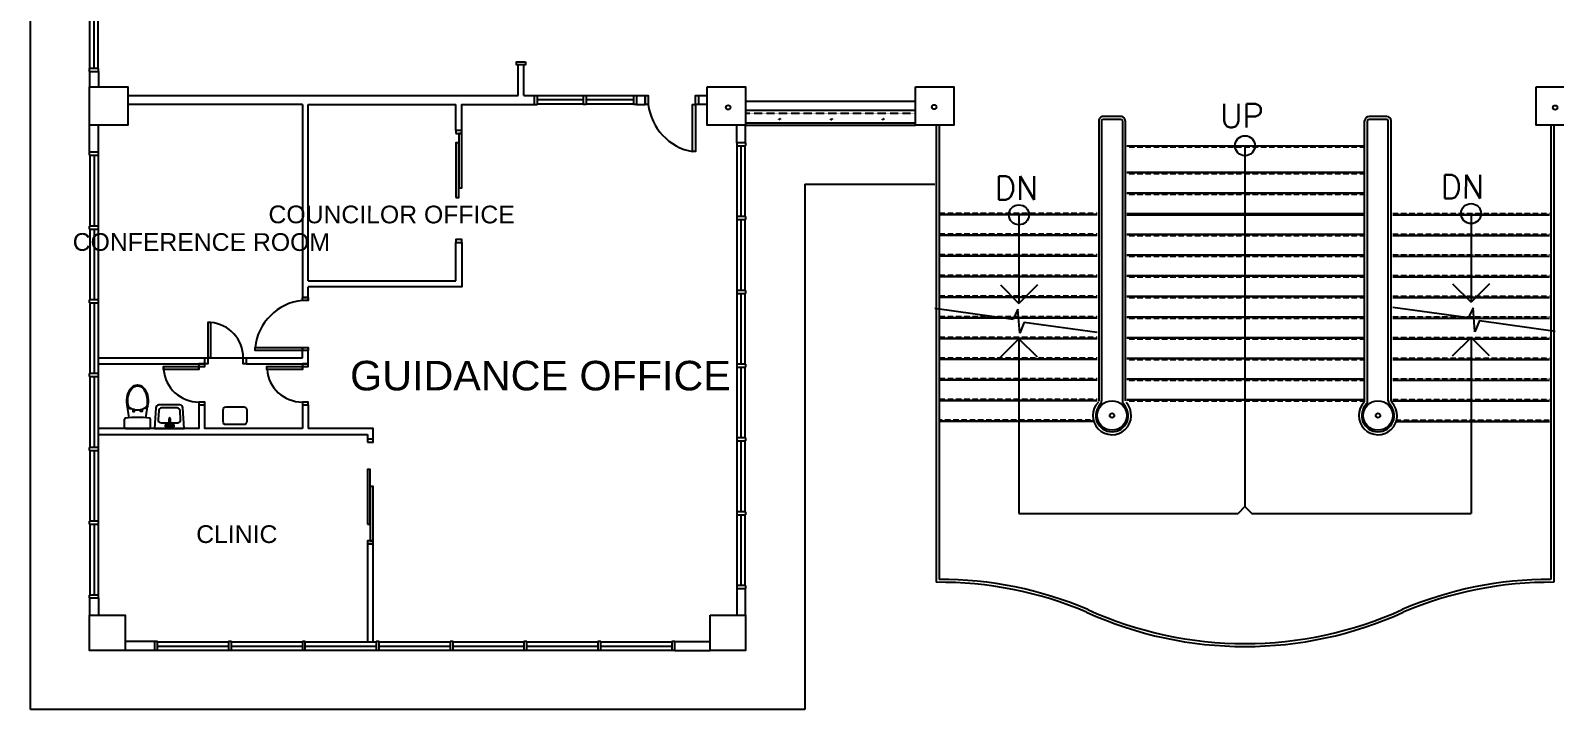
# Model space of a CAD drawing. Header units: millimetres. Extents: x -616979 to 2364082, y 43054 to 1637649.
# Drawn here: x -76102 to -50314, y 67158 to 78661 of the extents above; entities that cross this region are included whole.
import ezdxf

# ---------------------------------------------------------------- set-up
doc = ezdxf.new("R2010")
doc.units = ezdxf.units.MM
doc.linetypes.add('HIDDEN', pattern=[0.375, 0.25, -0.125])
for name, color, linetype in [('a-broken line', 8, 'HIDDEN'), ('a-column', 7, 'Continuous'), ('a-construcion', 8, 'Continuous'), ('a-doors', 254, 'Continuous'), ('a-fixtures', 7, 'Continuous'), ('a-labels', 7, 'Continuous'), ('a-railing', 254, 'Continuous'), ('a-stairs', 8, 'Continuous'), ('a-wall', 5, 'Continuous'), ('a-windows', 7, 'Continuous')]:
    doc.layers.add(name, color=color, linetype=linetype)
doc.styles.add('-kitz', font='arial.ttf')
doc.styles.add('100scale@80cl', font='romans.shx', dxfattribs={"height": 0.2})

msp = doc.modelspace()

# ---------------------------------------------------------------- linework, layer by layer
at = {"layer": 'a-broken line', "linetype": 'HIDDEN'}
for p, q in [((-57551.948, 76688.109), (-53551.948, 76688.109)), ((-57551.948, 76238.109), (-53551.948, 76238.109)), ((-57551.948, 75888.109), (-53551.948, 75888.109)), ((-58051.948, 75558.109), (-60701.948, 75558.109)), ((-53051.948, 75558.109), (-50401.948, 75558.109)), ((-58051.948, 75208.109), (-60701.948, 75208.109)), ((-57551.948, 75188.109), (-53551.948, 75188.109)), ((-53051.948, 75208.109), (-50401.948, 75208.109)), ((-58051.948, 74858.109), (-60701.948, 74858.109)), ((-57551.948, 74838.109), (-53551.948, 74838.109)), ((-53051.948, 74858.109), (-50401.948, 74858.109)), ((-58051.948, 74508.109), (-60701.948, 74508.109)), ((-57551.948, 74488.109), (-53551.948, 74488.109)), ((-53051.948, 74508.109), (-50401.948, 74508.109)), ((-58051.948, 74158.109), (-60701.948, 74158.109)), ((-57551.948, 74138.109), (-53551.948, 74138.109)), ((-53051.948, 74158.109), (-50401.948, 74158.109)), ((-58051.948, 73808.109), (-60701.948, 73808.109)), ((-57551.948, 73788.109), (-53551.948, 73788.109)), ((-53051.948, 73808.109), (-50401.948, 73808.109)), ((-58051.948, 73458.109), (-60701.948, 73458.109)), ((-57551.948, 73438.109), (-53551.948, 73438.109)), ((-53051.948, 73458.109), (-50401.948, 73458.109)), ((-58051.948, 73108.109), (-60701.948, 73108.109)), ((-57551.948, 73088.109), (-53551.948, 73088.109)), ((-53051.948, 73108.109), (-50401.948, 73108.109)), ((-58051.948, 72758.109), (-60701.948, 72758.109)), ((-57551.948, 72738.109), (-53551.948, 72738.109)), ((-53051.948, 72758.109), (-50401.948, 72758.109)), ((-58051.948, 72408.109), (-60701.948, 72408.109)), ((-57551.948, 72388.109), (-53551.948, 72388.109)), ((-53051.948, 72408.109), (-50401.948, 72408.109)), ((-58116.948, 72058.109), (-60701.948, 72058.109))]:
    msp.add_line(p, q, dxfattribs=at)
at = {"layer": 'a-broken line', "linetype": 'Continuous'}
msp.add_line((-57551.948, 75538.109), (-53551.948, 75538.109), dxfattribs=at)
at = {"layer": 'a-column'}
for points in [[(-75101.948, 77708.109), (-74451.948, 77708.109), (-74451.948, 77058.109), (-75101.948, 77058.109)], [(-64651.948, 77708.109), (-64001.948, 77708.109), (-64001.948, 77058.109), (-64651.948, 77058.109)], [(-61126.948, 77708.109), (-60476.948, 77708.109), (-60476.948, 77058.109), (-61126.948, 77058.109)], [(-50626.948, 77708.109), (-49976.948, 77708.109), (-49976.948, 77058.109), (-50626.948, 77058.109)], [(-75101.948, 68758.109), (-74501.948, 68758.109), (-74501.948, 68158.109), (-75101.948, 68158.109)], [(-64601.948, 68758.109), (-64001.948, 68758.109), (-64001.948, 68158.109), (-64601.948, 68158.109)]]:
    msp.add_lwpolyline(points, close=True, dxfattribs=at)
for centre in [(-57801.948, 72138.109), (-53301.948, 72138.109)]:
    msp.add_circle(centre, 250, dxfattribs=at)
at = {"layer": 'a-construcion'}
for p, q in [((-63001.948, 76058.109), (-63001.948, 67158.109)), ((-63001.948, 76058.109), (-60801.948, 76058.109)), ((-63001.948, 67158.109), (-76101.948, 67158.109))]:
    msp.add_line(p, q, dxfattribs=at)
msp.add_lwpolyline([(-76101.948, 67158.109), (-76101.948, 104208.109), (-61401.948, 104208.109), (-61401.948, 103558.109)], dxfattribs=at)
at = {"layer": 'a-doors'}
for p, q in [((-65698.664, 77558.109), (-65698.664, 77408.109)), ((-68801.948, 76968.037), (-68901.948, 76968.037)), ((-73101.948, 73666.64), (-73101.948, 73116.64)), ((-71401.948, 73288.742), (-71401.948, 73238.742)), ((-73151.948, 73016.639), (-73151.948, 73116.64)), ((-73051.948, 73116.639), (-73101.948, 73116.639)), ((-73101.948, 73116.639), (-72501.948, 73116.639)), ((-72451.948, 73116.639), (-72451.948, 73016.64)), ((-71501.948, 73016.639), (-71401.948, 73016.639)), ((-73851.948, 72966.64), (-73851.948, 72916.64)), ((-73251.948, 72916.64), (-73251.948, 72966.64)), ((-71501.948, 72916.639), (-71501.948, 72966.639)), ((-70301.948, 69963.407), (-70401.948, 69963.407))]:
    msp.add_line(p, q, dxfattribs=at)
at = {"layer": 'a-doors', "color": 7}
for p, q in [((-64798.664, 77408.109), (-64848.664, 77408.109)), ((-64798.664, 77558.109), (-64798.664, 77408.109))]:
    msp.add_line(p, q, dxfattribs=at)
at = {"layer": 'a-doors'}
for points in [[(-67726.945, 78126.692), (-67726.945, 78076.692), (-67876.945, 78076.692), (-67876.945, 78126.692)], [(-65648.664, 77408.109), (-65698.664, 77408.109), (-65698.664, 77558.109), (-65648.664, 77558.109)], [(-64848.664, 77408.109), (-64848.664, 76608.109), (-64898.664, 76608.109), (-64898.664, 77408.109)], [(-68901.948, 76918.037), (-68801.948, 76918.037), (-68801.948, 76968.037), (-68901.948, 76968.037)], [(-68851.948, 75993.037), (-68801.948, 75993.037), (-68801.948, 76918.037), (-68851.948, 76918.037)], [(-68901.948, 75831.194), (-68851.948, 75831.194), (-68851.948, 76756.194), (-68901.948, 76756.194)], [(-68901.948, 75068.037), (-68801.948, 75068.037), (-68801.948, 75118.037), (-68901.948, 75118.037)], [(-71501.948, 74088.742), (-71501.948, 74138.742), (-71401.948, 74138.742), (-71401.948, 74088.742)], [(-73101.948, 73116.639), (-73051.948, 73116.639), (-73051.948, 73716.639), (-73101.948, 73716.639)], [(-71501.948, 73238.742), (-72301.948, 73238.742), (-72301.948, 73288.742), (-71501.948, 73288.742)], [(-71501.948, 73238.742), (-71501.948, 73288.742), (-71401.948, 73288.742), (-71401.948, 73238.742)], [(-73251.948, 73016.64), (-73251.948, 72966.64), (-73151.948, 72966.64), (-73151.948, 73016.64)], [(-73151.948, 73116.639), (-73101.948, 73116.639), (-73101.948, 73016.639), (-73151.948, 73016.639)], [(-72501.948, 73116.639), (-72451.948, 73116.639), (-72451.948, 73016.639), (-72501.948, 73016.639)], [(-71501.948, 73016.639), (-71501.948, 72966.639), (-71401.948, 72966.639), (-71401.948, 73016.639)], [(-73251.948, 72966.64), (-73251.948, 72916.64), (-73851.948, 72916.64), (-73851.948, 72966.64)], [(-71501.948, 72966.639), (-71501.948, 72916.639), (-72101.948, 72916.639), (-72101.948, 72966.639)], [(-73251.948, 72366.64), (-73251.948, 72316.64), (-73151.948, 72316.64), (-73151.948, 72366.64)], [(-71501.948, 72366.639), (-71501.948, 72316.639), (-71401.948, 72316.639), (-71401.948, 72366.639)], [(-71501.935, 72367.173), (-71501.935, 72317.173), (-71401.935, 72317.173), (-71401.935, 72367.173)], [(-70401.941, 70298.963), (-70351.941, 70298.962), (-70351.92, 71223.962), (-70401.92, 71223.963)], [(-70351.947, 70013.408), (-70301.947, 70013.407), (-70301.926, 70938.407), (-70351.926, 70938.408)]]:
    msp.add_lwpolyline(points, close=True, dxfattribs=at)
at = {"layer": 'a-doors', "color": 7}
msp.add_lwpolyline([(-64798.664, 77408.109), (-64848.664, 77408.109), (-64848.664, 77558.109), (-64798.664, 77558.109)], close=True, dxfattribs=at)
at = {"layer": 'a-doors'}
for points in [[(-70401.949, 71686.464), (-70301.949, 71686.462), (-70301.948, 71736.462), (-70401.948, 71736.463), (-70401.949, 71686.463)], [(-70401.948, 69963.409), (-70301.948, 69963.407), (-70301.947, 70013.407), (-70401.947, 70013.408), (-70401.948, 69963.408)]]:
    msp.add_lwpolyline(points, dxfattribs=at)
for centre, radius, start, end in [((-64732.354, 77515.587), 922.592, 186.689918, 259.6148615), ((-71402.629, 73189.423), 904.786, 96.3020762, 173.6979238), ((-73101.948, 73116.639), 600, 0, 85.2363583), ((-73251.948, 72966.64), 600, 184.7636417, 270), ((-71501.948, 72966.639), 600, 184.7636417, 270)]:
    msp.add_arc(centre, radius, start, end, dxfattribs=at)
at = {"layer": 'a-fixtures', "linetype": 'Continuous'}
for p, q in [((-74433.365, 72100.355), (-74466.255, 72320.423)), ((-74427.656, 72253.769), (-74405.936, 72257.103)), ((-74336.381, 72233.97), (-74343.452, 72241.041)), ((-74336.381, 72233.97), (-74245.162, 72233.97)), ((-74245.162, 72233.97), (-74238.091, 72241.041)), ((-74153.888, 72253.769), (-74175.608, 72257.103)), ((-74148.179, 72100.355), (-74115.288, 72320.423)), ((-73932.302, 72219.759), (-73941.677, 72069.759)), ((-73620.29, 72266.64), (-73882.4, 72266.64)), ((-73561.012, 72069.759), (-73570.387, 72219.759)), ((-74510.772, 71936.64), (-74510.772, 72074.097)), ((-74070.772, 71936.64), (-74070.772, 72074.097)), ((-73891.775, 72016.64), (-73759.131, 72016.64)), ((-73734.131, 72016.64), (-73610.915, 72016.64)), ((-74490.772, 71916.64), (-74090.772, 71916.64)), ((-74435.772, 71916.64), (-74415.772, 71916.64))]:
    msp.add_line(p, q, dxfattribs=at)
for points in [[(-74366.988, 72207.506), (-74346.988, 72207.506, 0.414213562), (-74341.988, 72212.506), (-74341.988, 72237.506, 0.414213562), (-74346.988, 72242.506), (-74366.988, 72242.506, 0.414213562), (-74371.988, 72237.506), (-74371.988, 72212.506, 0.414213562)], [(-74214.556, 72207.506), (-74234.556, 72207.506, -0.414213562), (-74239.556, 72212.506), (-74239.556, 72237.506, -0.414213562), (-74234.556, 72242.506), (-74214.556, 72242.506, -0.414213562), (-74209.556, 72237.506), (-74209.556, 72212.506, -0.414213562)], [(-74001.345, 71916.64), (-73501.345, 71916.64), (-73523.415, 72269.759, 0.396047462), (-73573.317, 72316.64), (-73929.372, 72316.64, 0.396047462), (-73979.275, 72269.759)], [(-72492.436, 71985.121), (-72792.436, 71985.121, -0.414213562), (-72842.436, 72035.121), (-72842.436, 72235.121, -0.414213562), (-72792.436, 72285.121), (-72492.436, 72285.121, -0.414213562), (-72442.436, 72235.121), (-72442.436, 72035.121, -0.414213562)], [(-73749.131, 71948.581), (-73744.131, 71948.581, 0.414213562), (-73734.131, 71958.581), (-73734.131, 72088.581, 0.414213562), (-73744.131, 72098.581), (-73749.131, 72098.581, 0.414213562), (-73759.131, 72088.581), (-73759.131, 71958.581, 0.414213562)]]:
    msp.add_lwpolyline(points, format="xyb", close=True, dxfattribs=at)
msp.add_lwpolyline([(-73759.131, 71988.211), (-73811.631, 71988.211, 0.414213562), (-73821.631, 71978.211), (-73821.631, 71948.211, 0.414213562), (-73811.631, 71938.211), (-73681.631, 71938.211, 0.414213562), (-73671.631, 71948.211), (-73671.631, 71978.211, 0.414213562), (-73681.631, 71988.211), (-73734.131, 71988.211)], format="xyb", dxfattribs=at)
for centre in [(-73792.355, 71965.423), (-73700.907, 71965.423)]:
    msp.add_circle(centre, 18.161, dxfattribs=at)
for centre, radius, start, end in [((-73882.4, 72216.64), 50, 90, 176.4236656), ((-73620.29, 72216.64), 50, 3.5763344, 90), ((-74490.772, 72074.097), 20, 97.1769981, 180), ((-74290.772, 70485.807), 1620.833, 82.8230019, 97.1769981), ((-74090.772, 72074.097), 20, 0, 82.8230019), ((-73891.775, 72066.64), 50, 176.4236656, 270), ((-73610.915, 72066.64), 50, 270, 3.5763344), ((-74490.772, 71936.64), 20, 180, 270), ((-74090.772, 71936.64), 20, 270, 0)]:
    msp.add_arc(centre, radius, start, end, dxfattribs=at)
at = {"layer": 'a-fixtures', "linetype": 'Continuous', "extrusion": (0, 0, -1)}
for centre, major_axis, ratio, start_param, end_param in [((-74290.772, 72381.64), (0, -275), 0.654545455, 1.346310276, 4.936875031), ((-74290.772, 72322.641), (160.648, 0), 0.585133614, 2.090285064, 3.141592654), ((-74290.772, 72322.641), (160.648, 0), 0.585133614, 0, 1.05130759)]:
    msp.add_ellipse(centre, major_axis=major_axis, ratio=ratio, start_param=start_param, end_param=end_param, dxfattribs=at)
at = {"layer": 'a-fixtures', "linetype": 'Continuous'}
for points, knots in [([(-74451.42, 72322.641), (-74458.38, 72369.212), (-74456.872, 72418.851), (-74430.972, 72539.542), (-74391.251, 72600.891), (-74300.222, 72652.227), (-74249.847, 72645.034), (-74164.958, 72566.099), (-74133.521, 72493.292), (-74124.613, 72383.825), (-74125.646, 72352.596), (-74130.123, 72322.641)], [1.346310276, 1.346310276, 1.346310276, 1.346310276, 1.88761168, 1.88761168, 2.78797365, 2.78797365, 3.688335619, 3.688335619, 4.588697589, 4.588697589, 4.936875031, 4.936875031, 4.936875031, 4.936875031]), ([(-74427.62, 72253.775), (-74435.408, 72259.72), (-74442.25, 72266.264), (-74455.297, 72282.549), (-74460.709, 72292.756), (-74463.713, 72303.414)], [2.4902216744, 2.4902216744, 2.4902216744, 2.4902216744, 2.7032311322, 2.7032311322, 2.9788889941, 2.9788889941, 2.9788889941, 2.9788889941]), ([(-74117.81, 72303.553), (-74122.007, 72288.66), (-74130.939, 72274.653), (-74146.581, 72259.664), (-74150.123, 72256.646), (-74153.888, 72253.769)], [0.1618608986, 0.1618608986, 0.1618608986, 0.1618608986, 0.5482186369, 0.5482186369, 0.6512561812, 0.6512561812, 0.6512561812, 0.6512561812])]:
    msp.add_open_spline(points, degree=3, knots=knots, dxfattribs=at)
at = {"layer": 'a-labels'}
for p, q in [((-55551.948, 76708.109), (-55551.948, 70595.801)), ((-59376.948, 75538.109), (-59376.948, 74038.109)), ((-51726.948, 75538.109), (-51726.948, 74058.654)), ((-59688.803, 74349.964), (-59376.948, 74038.109)), ((-59065.093, 74349.964), (-59376.948, 74038.109)), ((-52038.803, 74370.509), (-51726.948, 74058.654)), ((-51415.093, 74370.509), (-51726.948, 74058.654)), ((-60801.948, 73955.14), (-59471.964, 73771.417)), ((-59392.629, 73941.619), (-59471.964, 73771.417)), ((-59361.267, 73534.599), (-59392.629, 73941.619)), ((-53051.948, 73975.686), (-51768.939, 73798.452)), ((-51692.629, 73962.165), (-51768.939, 73798.452)), ((-51661.267, 73555.144), (-51692.629, 73962.165)), ((-59286.777, 73718.425), (-59361.267, 73534.599)), ((-59286.777, 73718.425), (-58051.948, 73547.928)), ((-51584.128, 73745.509), (-51661.267, 73555.144)), ((-51584.128, 73745.509), (-50301.948, 73568.473)), ((-59688.803, 73126.254), (-59376.948, 73438.109)), ((-59376.948, 73438.109), (-59376.948, 70479.609)), ((-59065.093, 73126.254), (-59376.948, 73438.109)), ((-52038.803, 73146.8), (-51726.948, 73458.654)), ((-51726.948, 73458.654), (-51726.948, 70479.609)), ((-51415.093, 73146.8), (-51726.948, 73458.654)), ((-59376.948, 70479.609), (-55668.141, 70479.609)), ((-55551.948, 70595.801), (-55668.141, 70479.609)), ((-55551.948, 70595.801), (-55435.755, 70479.609)), ((-55435.755, 70479.609), (-51726.948, 70479.609))]:
    msp.add_line(p, q, dxfattribs=at)
for centre in [(-55551.948, 76708.109), (-59376.948, 75538.109), (-51726.948, 75558.654)]:
    msp.add_circle(centre, 169.578, dxfattribs=at)
at = {"layer": 'a-railing'}
for p, q in [((-64001.948, 77308.109), (-61126.948, 77308.109)), ((-58026.948, 77128.109), (-58026.948, 72383.472)), ((-57976.948, 77128.109), (-57976.948, 72387.257)), ((-57651.948, 77153.109), (-57951.948, 77153.109)), ((-57651.963, 77203.109), (-57951.933, 77203.109)), ((-57626.948, 77128.109), (-57626.948, 72387.257)), ((-57576.948, 77128.109), (-57576.948, 72386.363)), ((-53526.948, 72383.472), (-53526.948, 77128.109)), ((-53476.948, 72387.257), (-53476.948, 77128.109)), ((-53151.948, 77203.109), (-53451.948, 77203.109)), ((-53151.948, 77153.109), (-53451.948, 77153.109)), ((-53126.948, 72387.257), (-53126.948, 77128.109)), ((-53076.948, 72386.363), (-53076.948, 77128.109)), ((-64001.948, 77095.609), (-61126.948, 77095.609)), ((-60776.948, 77058.109), (-60776.948, 69313.389)), ((-60726.948, 77058.109), (-60726.948, 69363.651)), ((-50376.948, 77058.109), (-50376.948, 69363.651)), ((-50326.948, 77058.109), (-50326.948, 69313.389))]:
    msp.add_line(p, q, dxfattribs=at)
at = {"layer": 'a-railing', "linetype": 'HIDDEN', "ltscale": 1.5}
msp.add_line((-64001.948, 77258.109), (-61126.948, 77258.109), dxfattribs=at)
at = {"layer": 'a-railing'}
for centre in [(-64297.108, 77357.148), (-60811.558, 77364.634), (-50303.969, 77354.813)]:
    msp.add_circle(centre, 37.5, dxfattribs=at)
at = {"layer": 'a-railing', "linetype": 'HIDDEN', "ltscale": 0.058}
for centre in [(-63426.948, 77158.109), (-62551.948, 77158.109), (-61676.948, 77158.109)]:
    msp.add_circle(centre, 12.5, dxfattribs=at)
at = {"layer": 'a-railing', "color": 8}
for centre in [(-57801.948, 72138.243), (-53301.948, 72138.243)]:
    msp.add_circle(centre, 37.5, dxfattribs=at)
at = {"layer": 'a-railing'}
for centre, radius, start, end in [((-57951.948, 77128.109), 75, 89.9885788, 180), ((-57951.948, 77128.109), 25, 90, 180), ((-57651.948, 77128.109), 75, 0, 90.0114281), ((-57651.948, 77128.109), 25, 0, 90), ((-53451.948, 77128.109), 75, 90, 180), ((-53451.948, 77128.109), 25, 90, 180), ((-53151.948, 77128.109), 75, 0, 90), ((-53151.948, 77128.109), 25, 0, 90), ((-57801.948, 72138.109), 325, 135.1999055, 43.1359774), ((-57801.948, 72138.109), 275, 134.565364, 45.434636), ((-58057.811, 72384.917), 80.897, 321.0232759, 1.6570689), ((-57546.085, 72384.917), 80.897, 178.3429312, 218.9767241), ((-53301.948, 72138.109), 325, 135.1999055, 43.1359774), ((-53301.948, 72138.109), 275, 134.565364, 45.434636), ((-53557.811, 72384.917), 30.897, 324.8183663, 357.3185168), ((-53557.811, 72384.917), 80.897, 321.0232759, 1.6570644), ((-53046.085, 72384.917), 80.897, 178.3429356, 218.9767241), ((-53046.085, 72384.917), 30.897, 177.318275, 232.7544382), ((-60718.787, 62963.819), 6349.837, 66.9351318, 90.5248041), ((-60718.787, 62963.819), 6399.837, 66.9297321, 90.073062), ((-50385.109, 62963.819), 6399.837, 89.926938, 113.0702679), ((-50385.109, 62963.819), 6349.837, 89.4751959, 113.0648682), ((-55551.948, 74700.789), 6475, 245.5582804, 294.4417196), ((-55551.948, 74700.789), 6425, 245.5529436, 294.4470564)]:
    msp.add_arc(centre, radius, start, end, dxfattribs=at)
at = {"layer": 'a-stairs'}
for p, q in [((-57551.948, 76708.109), (-53551.948, 76708.109)), ((-57551.948, 76258.109), (-53551.948, 76258.109)), ((-57551.948, 75908.109), (-53551.948, 75908.109)), ((-57551.948, 75558.109), (-53551.948, 75558.109)), ((-58051.948, 75538.109), (-60701.948, 75538.109)), ((-53051.948, 75538.109), (-50401.948, 75538.109)), ((-58051.948, 75188.109), (-60701.948, 75188.109)), ((-57551.948, 75208.109), (-53551.948, 75208.109)), ((-53051.948, 75188.109), (-50401.948, 75188.109)), ((-58051.948, 74838.109), (-60701.948, 74838.109)), ((-57551.948, 74858.109), (-53551.948, 74858.109)), ((-53051.948, 74838.109), (-50401.948, 74838.109)), ((-58051.948, 74488.109), (-60701.948, 74488.109)), ((-57551.948, 74508.109), (-53551.948, 74508.109)), ((-53051.948, 74488.109), (-50401.948, 74488.109)), ((-58051.948, 74138.109), (-60701.948, 74138.109)), ((-57551.948, 74158.109), (-53551.948, 74158.109)), ((-53051.948, 74138.109), (-50401.948, 74138.109)), ((-58051.948, 73788.109), (-60701.948, 73788.109)), ((-57551.948, 73808.109), (-53551.948, 73808.109)), ((-53051.948, 73788.109), (-50401.948, 73788.109)), ((-58051.948, 73438.109), (-60701.948, 73438.109)), ((-57551.948, 73458.109), (-53551.948, 73458.109)), ((-53051.948, 73438.109), (-50401.948, 73438.109)), ((-58051.948, 73088.109), (-60701.948, 73088.109)), ((-57551.948, 73108.109), (-53551.948, 73108.109)), ((-53051.948, 73088.109), (-50401.948, 73088.109)), ((-58051.948, 72738.109), (-60701.948, 72738.109)), ((-57551.948, 72758.109), (-53551.948, 72758.109)), ((-53051.948, 72738.109), (-50401.948, 72738.109)), ((-58051.948, 72388.109), (-60701.948, 72388.109)), ((-57551.948, 72408.109), (-53551.948, 72408.109)), ((-53051.948, 72388.109), (-50401.948, 72388.109)), ((-58111.181, 72038.109), (-60701.948, 72038.109)), ((-52992.715, 72038.109), (-50401.948, 72038.109))]:
    msp.add_line(p, q, dxfattribs=at)
at = {"layer": 'a-stairs', "linetype": 'HIDDEN'}
msp.add_line((-52986.948, 72058.109), (-50401.948, 72058.109), dxfattribs=at)
at = {"layer": 'a-wall', "linetype": 'ByBlock'}
for p, q in [((-75101.948, 77967.597), (-75101.948, 77708.109)), ((-74951.948, 77967.597), (-74951.948, 77708.109)), ((-75101.948, 76597.549), (-75101.948, 77058.109)), ((-74951.948, 76597.549), (-74951.948, 77058.109)), ((-75101.948, 69048.109), (-75101.948, 68758.109)), ((-74951.948, 69048.109), (-74951.948, 68758.109))]:
    msp.add_line(p, q, dxfattribs=at)
at = {"layer": 'a-wall', "color": 7}
for p, q in [((-67851.948, 77558.109), (-67851.948, 78076.692)), ((-67751.942, 77558.109), (-67751.942, 78076.692)), ((-74451.948, 77558.109), (-67851.948, 77558.109)), ((-71501.948, 77408.109), (-74451.948, 77408.109)), ((-71501.948, 77408.109), (-71501.948, 74138.742)), ((-71401.948, 74418.037), (-71401.948, 77408.109)), ((-71401.948, 77408.109), (-68901.948, 77408.109)), ((-68901.948, 76968.037), (-68901.948, 77408.109)), ((-64848.664, 77558.109), (-64651.948, 77558.109)), ((-64651.948, 77408.109), (-64848.664, 77408.109)), ((-61126.948, 77458.109), (-64001.948, 77458.109)), ((-74951.948, 73116.64), (-73151.948, 73116.64)), ((-72451.948, 73116.639), (-71501.948, 73116.639)), ((-71501.948, 72316.609), (-71501.927, 71916.625)), ((-71501.936, 72317.174), (-71501.929, 71916.655)), ((-71401.948, 72317.175), (-71401.929, 71916.657)), ((-71401.948, 72316.609), (-71401.941, 71916.627)), ((-74951.948, 71816.64), (-70401.948, 71816.64)), ((-70401.948, 69963.409), (-70401.948, 68308.109))]:
    msp.add_line(p, q, dxfattribs=at)
at = {"layer": 'a-wall'}
for p, q in [((-67751.942, 77558.109), (-67580.303, 77558.109)), ((-65850.303, 77558.109), (-65698.664, 77558.109)), ((-65850.303, 77408.109), (-65698.664, 77408.109)), ((-64001.948, 77058.109), (-61126.948, 77058.109)), ((-68901.948, 74418.037), (-68901.948, 75068.037)), ((-68901.948, 75068.037), (-68801.948, 75068.037)), ((-71401.948, 74418.037), (-68901.948, 74418.037)), ((-71401.948, 74138.742), (-71501.948, 74138.742)), ((-71501.948, 73116.639), (-71501.948, 73288.742)), ((-71401.948, 73238.742), (-71501.948, 73238.742)), ((-73251.948, 72316.64), (-73151.948, 72316.64)), ((-73251.948, 72316.64), (-73151.948, 72316.64)), ((-71501.935, 72317.173), (-71401.935, 72317.175)), ((-71501.935, 72317.175), (-71401.935, 72317.175)), ((-70401.948, 71816.64), (-70401.948, 71736.464)), ((-70301.908, 71736.462), (-70401.908, 71736.462))]:
    msp.add_line(p, q, dxfattribs=at)
at = {"layer": 'a-wall', "color": 7, "linetype": 'ByBlock'}
for p, q in [((-64151.948, 76757.549), (-64151.948, 77058.109)), ((-64001.948, 76757.549), (-64001.948, 77058.109)), ((-64151.948, 69208.109), (-64151.948, 68758.109)), ((-64001.948, 68758.109), (-64001.948, 69208.109)), ((-74001.308, 68308.109), (-74501.948, 68308.109)), ((-74001.308, 68158.109), (-74501.948, 68158.109)), ((-65201.948, 68308.109), (-64601.948, 68308.109)), ((-65201.948, 68158.109), (-64601.948, 68158.109))]:
    msp.add_line(p, q, dxfattribs=at)
at = {"layer": 'a-wall', "color": 7}
for points in [[(-68801.948, 76968.037), (-68801.948, 77408.109), (-67580.303, 77408.109)], [(-68801.948, 75068.037), (-68801.948, 74318.037), (-71401.948, 74318.037)], [(-72451.948, 73016.64), (-71401.948, 73016.64), (-71401.948, 73288.742)], [(-74951.948, 73016.64), (-73151.948, 73016.64)], [(-73251.948, 72316.64), (-73251.948, 71916.64), (-74951.948, 71916.64)], [(-71501.927, 71916.655), (-73151.948, 71916.625), (-73151.948, 72316.64)], [(-70301.948, 71736.462), (-70301.948, 71916.677), (-71401.941, 71916.657)], [(-70301.948, 68308.109), (-70301.949, 69963.407)]]:
    msp.add_lwpolyline(points, dxfattribs=at)
at = {"layer": 'a-wall'}
for points in [[(-71401.948, 74088.742), (-71401.948, 74318.037)], [(-70401.909, 71686.464), (-70301.909, 71686.462), (-70301.908, 71736.462), (-70401.908, 71736.463), (-70401.909, 71686.463)]]:
    msp.add_lwpolyline(points, dxfattribs=at)
msp.add_lwpolyline([(-73251.948, 72366.64), (-73251.948, 72316.64), (-73151.948, 72316.64), (-73151.948, 72366.64)], close=True, dxfattribs=at)
at = {"layer": 'a-windows', "linetype": 'ByBlock'}
for p, q in [((-75096.948, 78017.517), (-75096.948, 79017.517)), ((-75026.948, 78017.517), (-75026.948, 79017.517)), ((-74956.948, 78017.517), (-74956.948, 79017.517)), ((-74951.948, 78017.517), (-75101.948, 78017.517)), ((-75101.948, 77967.597), (-75101.948, 78017.517)), ((-75101.948, 77967.597), (-74951.948, 77967.597)), ((-74951.948, 77967.597), (-74951.948, 78017.517)), ((-67580.303, 77558.109), (-67580.303, 77408.109)), ((-67580.303, 77558.109), (-67530.303, 77558.109)), ((-67580.303, 77408.109), (-67530.303, 77408.109)), ((-67530.303, 77558.109), (-67530.303, 77408.109)), ((-66750.303, 77553.109), (-67530.303, 77553.109)), ((-66750.303, 77483.109), (-67530.303, 77483.109)), ((-66750.303, 77413.109), (-67530.303, 77413.109)), ((-66750.303, 77558.109), (-66750.303, 77408.109)), ((-66750.303, 77558.109), (-66700.303, 77558.109)), ((-66700.303, 77408.109), (-66750.303, 77408.109)), ((-66700.303, 77558.109), (-66700.303, 77408.109)), ((-65900.303, 77553.109), (-66700.303, 77553.109)), ((-65900.303, 77483.109), (-66700.303, 77483.109)), ((-65900.303, 77413.109), (-66700.303, 77413.109)), ((-65900.303, 77558.109), (-65900.303, 77408.109)), ((-65900.303, 77558.109), (-65850.303, 77558.109)), ((-65850.303, 77408.109), (-65900.303, 77408.109)), ((-65850.303, 77558.109), (-65850.303, 77408.109)), ((-74951.948, 76597.549), (-75101.948, 76597.549)), ((-75101.948, 76547.629), (-75101.948, 76597.549)), ((-74951.948, 76597.549), (-75101.948, 76597.549)), ((-75101.948, 76547.629), (-75101.948, 76597.549)), ((-74951.948, 76547.629), (-74951.948, 76597.549)), ((-74951.948, 76547.629), (-74951.948, 76597.549)), ((-64001.948, 76757.549), (-64151.948, 76757.549)), ((-64151.948, 76757.549), (-64151.948, 76707.629)), ((-64151.948, 76707.629), (-64001.948, 76707.629)), ((-64146.948, 75507.629), (-64146.948, 76707.629)), ((-64076.948, 75507.629), (-64076.948, 76707.629)), ((-64006.948, 75507.629), (-64006.948, 76707.629)), ((-64001.948, 76757.549), (-64001.948, 76707.629)), ((-75101.948, 76547.629), (-74951.948, 76547.629)), ((-75101.948, 76547.629), (-74951.948, 76547.629)), ((-75096.948, 76547.629), (-75096.948, 75347.629)), ((-75026.948, 76547.629), (-75026.948, 75347.629)), ((-75026.948, 76547.629), (-74956.948, 76547.629)), ((-74956.948, 76547.629), (-74956.948, 75347.629)), ((-74951.948, 75347.629), (-75101.948, 75347.629)), ((-75101.948, 75297.709), (-75101.948, 75347.629)), ((-74951.948, 75347.629), (-75101.948, 75347.629)), ((-75101.948, 75297.709), (-75101.948, 75347.629)), ((-74951.948, 75297.709), (-74951.948, 75347.629)), ((-74951.948, 75297.709), (-74951.948, 75347.629)), ((-64001.948, 75507.629), (-64151.948, 75507.629)), ((-64151.948, 75507.629), (-64151.948, 75457.709)), ((-64001.948, 75507.629), (-64151.948, 75507.629)), ((-64151.948, 75507.629), (-64151.948, 75457.709)), ((-64151.948, 75457.709), (-64001.948, 75457.709)), ((-64151.948, 75457.709), (-64001.948, 75457.709)), ((-64076.948, 75507.629), (-64146.948, 75507.629)), ((-64146.948, 74257.709), (-64146.948, 75457.709)), ((-64076.948, 74257.709), (-64076.948, 75457.709)), ((-64006.948, 74257.709), (-64006.948, 75457.709)), ((-64001.948, 75507.629), (-64001.948, 75457.709)), ((-64001.948, 75507.629), (-64001.948, 75457.709)), ((-75101.948, 75297.709), (-74951.948, 75297.709)), ((-75101.948, 75297.709), (-74951.948, 75297.709)), ((-75096.948, 75297.709), (-75096.948, 74097.709)), ((-75026.948, 75297.709), (-75026.948, 74097.709)), ((-75026.948, 75297.709), (-74956.948, 75297.709)), ((-74956.948, 75297.709), (-74956.948, 74097.709)), ((-74951.948, 74097.709), (-75101.948, 74097.709)), ((-75101.948, 74047.789), (-75101.948, 74097.709)), ((-74951.948, 74097.709), (-75101.948, 74097.709)), ((-75101.948, 74047.789), (-75101.948, 74097.709)), ((-74951.948, 74097.709), (-75101.948, 74097.709)), ((-75101.948, 74047.789), (-75101.948, 74097.709)), ((-74951.948, 74097.709), (-75101.948, 74097.709)), ((-75101.948, 74047.789), (-75101.948, 74097.709)), ((-75101.948, 74047.789), (-74951.948, 74047.789)), ((-75101.948, 74047.789), (-74951.948, 74047.789)), ((-75101.948, 74047.789), (-74951.948, 74047.789)), ((-75101.948, 74047.789), (-74951.948, 74047.789)), ((-75096.948, 74047.789), (-75096.948, 72847.789)), ((-75026.948, 74047.789), (-75026.948, 72847.789)), ((-75026.948, 74047.789), (-74956.948, 74047.789)), ((-75026.948, 74047.789), (-74956.948, 74047.789)), ((-74956.948, 74047.789), (-74956.948, 72847.789)), ((-74951.948, 74047.789), (-74951.948, 74097.709)), ((-74951.948, 74047.789), (-74951.948, 74097.709)), ((-74951.948, 74047.789), (-74951.948, 74097.709)), ((-74951.948, 74047.789), (-74951.948, 74097.709)), ((-64001.948, 74257.709), (-64151.948, 74257.709)), ((-64151.948, 74257.709), (-64151.948, 74207.789)), ((-64001.948, 74257.709), (-64151.948, 74257.709)), ((-64151.948, 74257.709), (-64151.948, 74207.789)), ((-64151.948, 74207.789), (-64001.948, 74207.789)), ((-64151.948, 74207.789), (-64001.948, 74207.789)), ((-64076.948, 74257.709), (-64146.948, 74257.709)), ((-64146.948, 73007.789), (-64146.948, 74207.789)), ((-64076.948, 73007.789), (-64076.948, 74207.789)), ((-64006.948, 73007.789), (-64006.948, 74207.789)), ((-64001.948, 74257.709), (-64001.948, 74207.789)), ((-64001.948, 74257.709), (-64001.948, 74207.789)), ((-64001.948, 73007.789), (-64151.948, 73007.789)), ((-64151.948, 73007.789), (-64151.948, 72957.869)), ((-64001.948, 73007.789), (-64151.948, 73007.789)), ((-64151.948, 73007.789), (-64151.948, 72957.869)), ((-64076.948, 73007.789), (-64146.948, 73007.789)), ((-64001.948, 73007.789), (-64001.948, 72957.869)), ((-64001.948, 73007.789), (-64001.948, 72957.869)), ((-74951.948, 72847.789), (-75101.948, 72847.789)), ((-75101.948, 72797.869), (-75101.948, 72847.789)), ((-74951.948, 72847.789), (-75101.948, 72847.789)), ((-75101.948, 72797.869), (-75101.948, 72847.789)), ((-75101.948, 72797.869), (-74951.948, 72797.869)), ((-75101.948, 72797.869), (-74951.948, 72797.869)), ((-75096.948, 72797.869), (-75096.948, 71597.869)), ((-75026.948, 72797.869), (-75026.948, 71597.869)), ((-75026.948, 72797.869), (-74956.948, 72797.869)), ((-74956.948, 72797.869), (-74956.948, 71597.869)), ((-74951.948, 72797.869), (-74951.948, 72847.789)), ((-74951.948, 72797.869), (-74951.948, 72847.789)), ((-64151.948, 72957.869), (-64001.948, 72957.869)), ((-64151.948, 72957.869), (-64001.948, 72957.869)), ((-64146.948, 71757.869), (-64146.948, 72957.869)), ((-64076.948, 71757.869), (-64076.948, 72957.869)), ((-64006.948, 71757.869), (-64006.948, 72957.869)), ((-64001.948, 71757.869), (-64151.948, 71757.869)), ((-64151.948, 71757.869), (-64151.948, 71707.949)), ((-64001.948, 71757.869), (-64151.948, 71757.869)), ((-64151.948, 71757.869), (-64151.948, 71707.949)), ((-64151.948, 71707.949), (-64001.948, 71707.949)), ((-64151.948, 71707.949), (-64001.948, 71707.949)), ((-64076.948, 71757.869), (-64146.948, 71757.869)), ((-64146.948, 70507.949), (-64146.948, 71707.949)), ((-64076.948, 70507.949), (-64076.948, 71707.949)), ((-64006.948, 70507.949), (-64006.948, 71707.949)), ((-64001.948, 71757.869), (-64001.948, 71707.949)), ((-64001.948, 71757.869), (-64001.948, 71707.949)), ((-74951.948, 71597.869), (-75101.948, 71597.869)), ((-75101.948, 71547.949), (-75101.948, 71597.869)), ((-74951.948, 71597.869), (-75101.948, 71597.869)), ((-75101.948, 71547.949), (-75101.948, 71597.869)), ((-75101.948, 71547.949), (-74951.948, 71547.949)), ((-75101.948, 71547.949), (-74951.948, 71547.949)), ((-75096.948, 71547.949), (-75096.948, 70347.949)), ((-75026.948, 71547.949), (-75026.948, 70347.949)), ((-75026.948, 71547.949), (-74956.948, 71547.949)), ((-74956.948, 71547.949), (-74956.948, 70347.949)), ((-74951.948, 71547.949), (-74951.948, 71597.869)), ((-74951.948, 71547.949), (-74951.948, 71597.869)), ((-64001.948, 70507.949), (-64151.948, 70507.949)), ((-64151.948, 70507.949), (-64151.948, 70458.029)), ((-64001.948, 70507.949), (-64151.948, 70507.949)), ((-64151.948, 70507.949), (-64151.948, 70458.029)), ((-64151.948, 70458.029), (-64001.948, 70458.029)), ((-64151.948, 70458.029), (-64001.948, 70458.029)), ((-64076.948, 70507.949), (-64146.948, 70507.949)), ((-64146.948, 69258.029), (-64146.948, 70458.029)), ((-64076.948, 69258.029), (-64076.948, 70458.029)), ((-64006.948, 69258.029), (-64006.948, 70458.029)), ((-64001.948, 70507.949), (-64001.948, 70458.029)), ((-64001.948, 70507.949), (-64001.948, 70458.029)), ((-74951.948, 70347.949), (-75101.948, 70347.949)), ((-75101.948, 70298.029), (-75101.948, 70347.949)), ((-74951.948, 70347.949), (-75101.948, 70347.949)), ((-75101.948, 70298.029), (-75101.948, 70347.949)), ((-75101.948, 70298.029), (-74951.948, 70298.029)), ((-75101.948, 70298.029), (-74951.948, 70298.029)), ((-75096.948, 70298.029), (-75096.948, 69098.029)), ((-75026.948, 70298.029), (-75026.948, 69098.029)), ((-75026.948, 70298.029), (-74956.948, 70298.029)), ((-74956.948, 70298.029), (-74956.948, 69098.029)), ((-74951.948, 70298.029), (-74951.948, 70347.949)), ((-74951.948, 70298.029), (-74951.948, 70347.949)), ((-64001.948, 69258.029), (-64151.948, 69258.029)), ((-64151.948, 69258.029), (-64151.948, 69208.109)), ((-64151.948, 69208.109), (-64001.948, 69208.109)), ((-64076.948, 69258.029), (-64146.948, 69258.029)), ((-64001.948, 69258.029), (-64001.948, 69208.109)), ((-74951.948, 69098.029), (-75101.948, 69098.029)), ((-75101.948, 69048.109), (-75101.948, 69098.029)), ((-75101.948, 69048.109), (-74951.948, 69048.109)), ((-74951.948, 69048.109), (-74951.948, 69098.029)), ((-74001.308, 68308.109), (-74001.308, 68158.109)), ((-73951.388, 68308.109), (-74001.308, 68308.109)), ((-74001.308, 68308.109), (-74001.308, 68158.109)), ((-73951.388, 68308.109), (-74001.308, 68308.109)), ((-73951.388, 68158.109), (-74001.308, 68158.109)), ((-73951.388, 68158.109), (-74001.308, 68158.109)), ((-73951.388, 68158.109), (-73951.388, 68308.109)), ((-73951.388, 68158.109), (-73951.388, 68308.109)), ((-73951.388, 68233.109), (-73951.388, 68303.109)), ((-73951.388, 68303.109), (-72751.388, 68303.109)), ((-73951.388, 68233.109), (-72751.388, 68233.109)), ((-73951.388, 68163.109), (-72751.388, 68163.109)), ((-72751.388, 68308.109), (-72751.388, 68158.109)), ((-72701.468, 68308.109), (-72751.388, 68308.109)), ((-72751.388, 68308.109), (-72751.388, 68158.109)), ((-72701.468, 68308.109), (-72751.388, 68308.109)), ((-72701.468, 68158.109), (-72751.388, 68158.109)), ((-72701.468, 68158.109), (-72751.388, 68158.109)), ((-72701.468, 68158.109), (-72701.468, 68308.109)), ((-72701.468, 68158.109), (-72701.468, 68308.109)), ((-72701.468, 68233.109), (-72701.468, 68303.109)), ((-72701.468, 68303.109), (-71501.468, 68303.109)), ((-72701.468, 68233.109), (-71501.468, 68233.109)), ((-72701.468, 68163.109), (-71501.468, 68163.109)), ((-71501.468, 68308.109), (-71501.468, 68158.109)), ((-71451.548, 68308.109), (-71501.468, 68308.109)), ((-71501.468, 68308.109), (-71501.468, 68158.109)), ((-71451.548, 68308.109), (-71501.468, 68308.109)), ((-71451.548, 68158.109), (-71501.468, 68158.109)), ((-71451.548, 68158.109), (-71501.468, 68158.109)), ((-71451.548, 68158.109), (-71451.548, 68308.109)), ((-71451.548, 68158.109), (-71451.548, 68308.109)), ((-71451.548, 68233.109), (-71451.548, 68303.109)), ((-71451.548, 68303.109), (-70251.548, 68303.109)), ((-71451.548, 68233.109), (-70251.548, 68233.109)), ((-71451.548, 68163.109), (-70251.548, 68163.109)), ((-70251.548, 68308.109), (-70251.548, 68158.109)), ((-70201.628, 68308.109), (-70251.548, 68308.109)), ((-70251.548, 68308.109), (-70251.548, 68158.109)), ((-70201.628, 68308.109), (-70251.548, 68308.109)), ((-70201.628, 68158.109), (-70251.548, 68158.109)), ((-70201.628, 68158.109), (-70251.548, 68158.109)), ((-70201.628, 68158.109), (-70201.628, 68308.109)), ((-70201.628, 68158.109), (-70201.628, 68308.109)), ((-70201.628, 68233.109), (-70201.628, 68303.109)), ((-70201.628, 68303.109), (-69001.628, 68303.109)), ((-70201.628, 68233.109), (-69001.628, 68233.109)), ((-70201.628, 68163.109), (-69001.628, 68163.109)), ((-69001.628, 68308.109), (-69001.628, 68158.109)), ((-68951.708, 68308.109), (-69001.628, 68308.109)), ((-69001.628, 68308.109), (-69001.628, 68158.109)), ((-68951.708, 68308.109), (-69001.628, 68308.109)), ((-68951.708, 68158.109), (-69001.628, 68158.109)), ((-68951.708, 68158.109), (-69001.628, 68158.109)), ((-68951.708, 68158.109), (-68951.708, 68308.109)), ((-68951.708, 68158.109), (-68951.708, 68308.109)), ((-68951.708, 68233.109), (-68951.708, 68303.109)), ((-68951.708, 68303.109), (-67751.708, 68303.109)), ((-68951.708, 68233.109), (-67751.708, 68233.109)), ((-68951.708, 68163.109), (-67751.708, 68163.109)), ((-67751.708, 68308.109), (-67751.708, 68158.109)), ((-67701.788, 68308.109), (-67751.708, 68308.109)), ((-67751.708, 68308.109), (-67751.708, 68158.109)), ((-67701.788, 68308.109), (-67751.708, 68308.109)), ((-67701.788, 68158.109), (-67751.708, 68158.109)), ((-67701.788, 68158.109), (-67751.708, 68158.109)), ((-67701.788, 68158.109), (-67701.788, 68308.109)), ((-67701.788, 68158.109), (-67701.788, 68308.109)), ((-67701.788, 68233.109), (-67701.788, 68303.109)), ((-67701.788, 68303.109), (-66501.788, 68303.109)), ((-67701.788, 68233.109), (-66501.788, 68233.109)), ((-67701.788, 68163.109), (-66501.788, 68163.109)), ((-66501.788, 68308.109), (-66501.788, 68158.109)), ((-66451.868, 68308.109), (-66501.788, 68308.109)), ((-66501.788, 68308.109), (-66501.788, 68158.109)), ((-66451.868, 68308.109), (-66501.788, 68308.109)), ((-66451.868, 68158.109), (-66501.788, 68158.109)), ((-66451.868, 68158.109), (-66501.788, 68158.109)), ((-66451.868, 68158.109), (-66451.868, 68308.109)), ((-66451.868, 68158.109), (-66451.868, 68308.109)), ((-66451.868, 68233.109), (-66451.868, 68303.109)), ((-66451.868, 68303.109), (-65251.868, 68303.109)), ((-66451.868, 68233.109), (-65251.868, 68233.109)), ((-66451.868, 68163.109), (-65251.868, 68163.109)), ((-65251.868, 68308.109), (-65251.868, 68158.109)), ((-65201.948, 68308.109), (-65251.868, 68308.109)), ((-65201.948, 68158.109), (-65251.868, 68158.109)), ((-65201.948, 68158.109), (-65201.948, 68308.109))]:
    msp.add_line(p, q, dxfattribs=at)

# ---------------------------------------------------------------- texts
at = {"layer": 'a-labels', "linetype": 'Continuous'}
for s, height, style, p in [('UP', 400, '100scale@80cl', (-55972.107, 77015.593)), ('DN', 400, '100scale@80cl', (-59785.645, 75793.087)), ('DN', 400, '100scale@80cl', (-52240.877, 75813.632)), ('COUNCILOR OFFICE', 300, '-kitz', (-72075.092, 75395.086)), ('CONFERENCE ROOM', 300, '-kitz', (-75387.52, 74928.365)), ('CLINIC', 300, '-kitz', (-73297.655, 69979.593))]:
    msp.add_text(s, height=height, rotation=359.9665651, dxfattribs=dict(at, style=style)).set_placement(p)
at = {"layer": 'a-labels', "style": '-kitz'}
msp.add_text('GUIDANCE OFFICE', height=500, dxfattribs=at).set_placement((-70693.59, 72564.369))

doc.saveas('drawing.dxf')
